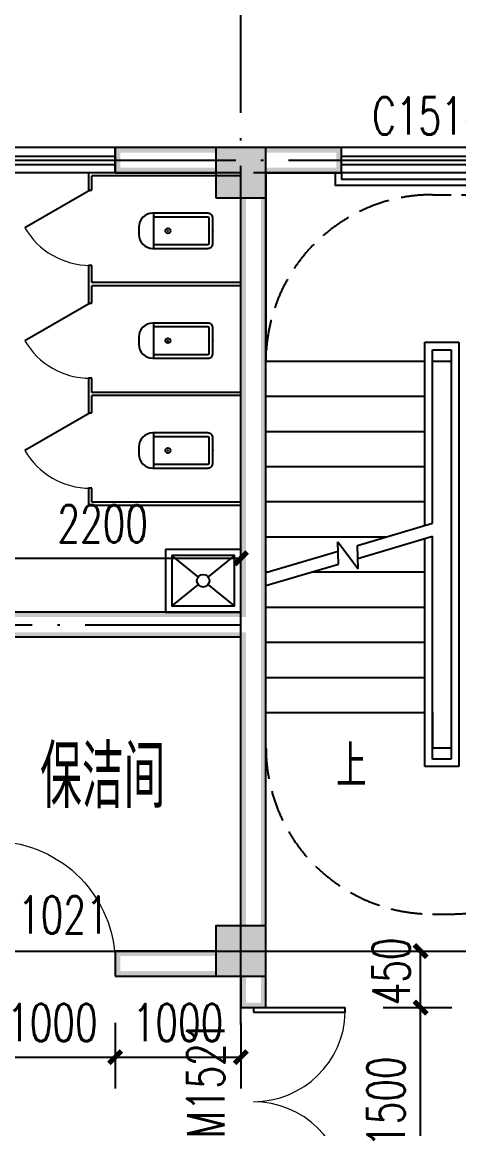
# Model space of a CAD drawing. Extents: x 5904849 to 6011887, y -826029 to -177002.
# Drawn here: x 5940573 to 5944049, y -428259 to -419442 of the extents above; entities that cross this region are included whole.
import ezdxf

# ---------------------------------------------------------------- set-up
doc = ezdxf.new("R2010")
doc.units = 0
doc.header["$LTSCALE"] = 1000
doc.header["$MEASUREMENT"] = 0
doc.linetypes.add('DASH', pattern=[0.35, 0.25, -0.1])
doc.linetypes.add('DOTE', pattern=[2.42, 2, -0.2, 0.02, -0.2])
doc.layers.get('0').update_dxf_attribs({"linetype": 'CONTINUOUS'})
doc.layers.get('Defpoints').update_dxf_attribs({"linetype": 'CONTINUOUS'})
for name, color, linetype in [('COLUMN', 9, 'CONTINUOUS'), ('DIM_SYMB', 3, 'CONTINUOUS'), ('DOTE', 252, 'CONTINUOUS'), ('LATRINE', 6, 'CONTINUOUS'), ('LVTRY', 6, 'CONTINUOUS'), ('PUB_DIM', 3, 'CONTINUOUS'), ('PUB_HATCH', 8, 'CONTINUOUS'), ('PUB_TEXT', 7, 'CONTINUOUS'), ('PUB_WALL', 9, 'CONTINUOUS'), ('STAIR', 5, 'CONTINUOUS'), ('WALL', 2, 'CONTINUOUS'), ('WINDOW', 4, 'CONTINUOUS'), ('WINDOW_TEXT', 7, 'CONTINUOUS')]:
    doc.layers.add(name, color=color, linetype=linetype)
doc.styles.add('_TCH_DIM', font='SIMPLEX', dxfattribs={"bigfont": 'GBCBIG'})
doc.styles.add('_TCH_DIM_T3', font='SIMPLEX', dxfattribs={"width": 0.705882, "bigfont": 'GBCBIG'})
doc.styles.add('_TCH_WINDOW', font='SIMPLEX', dxfattribs={"height": 3.5, "bigfont": 'GBCBIG'})
doc.styles.add('schuco', font='sceie.shx', dxfattribs={"width": 0.7, "bigfont": 'sceic.shx'})
doc.dimstyles.new('_TCH_ARCH&&100', dxfattribs={"dimtxt": 297.5, "dimasz": 100, "dimexe": 250, "dimexo": 300, "dimgap": 126.25, "dimtad": 1, "dimdec": 0, "dimzin": 0, "dimdsep": 46, "dimtxsty": '_TCH_DIM_T3', "dimblk": 'ARCHTICK', "dimcen": 0.09, "dimclrt": 7, "dimazin": 2, "dimtfac": 1, "dimtdec": 0, "dimtix": 1, "dimtmove": 2, "dimatfit": 3, "dimfxl": 0, "dimtolj": 1, "dimtzin": 0, "dimarcsym": 0})

# ---------------------------------------------------------------- blocks, each defined once
blk = doc.blocks.new('_ArchTick')
at = {"color": 0, "linetype": 'ByBlock', "const_width": 0.4}
blk.add_lwpolyline([(-0.5, -0.5), (0.5, 0.5)], dxfattribs=at)
blk = doc.blocks.new('*D165')
at = {"layer": 'Defpoints', "color": 0}
for p in [(5943145.6, -427292.2), (5943744.5, -427292.2), (5943145.6, -428792.2)]:
    blk.add_point(p, dxfattribs=at)
at = {"layer": 'PUB_DIM', "color": 0, "lineweight": -2}
for p, q in [((5943445.6, -427292.2), (5943994.5, -427292.2)), ((5943744.5, -428792.2), (5943744.5, -427292.2)), ((5943445.6, -428792.2), (5943994.5, -428792.2))]:
    blk.add_line(p, q, dxfattribs=at)
at = {"layer": 'PUB_DIM', "color": 0, "lineweight": -2, "xscale": 100, "yscale": 100, "zscale": 100}
for p, rotation in [((5943744.5, -427292.2), 90), ((5943744.5, -428792.2), 270)]:
    blk.add_blockref('_ArchTick', p, dxfattribs=dict(at, rotation=rotation))
at = {"layer": 'PUB_DIM', "color": 7, "insert": (5943469.5, -428042.2), "char_height": 297.5, "attachment_point": 5, "rotation": 90, "style": '_TCH_DIM_T3'}
blk.add_mtext('\\A1;1500', dxfattribs=at)
blk = doc.blocks.new('*D166')
at = {"layer": 'Defpoints', "color": 0}
for p in [(5943145.6, -426842.2), (5943744.5, -426842.2), (5943145.6, -427292.2)]:
    blk.add_point(p, dxfattribs=at)
at = {"layer": 'PUB_DIM', "color": 0, "lineweight": -2}
for p, q in [((5943445.6, -426842.2), (5943994.5, -426842.2)), ((5943744.5, -427292.2), (5943744.5, -426842.2)), ((5943445.6, -427292.2), (5943994.5, -427292.2))]:
    blk.add_line(p, q, dxfattribs=at)
at = {"layer": 'PUB_DIM', "color": 0, "lineweight": -2, "xscale": 100, "yscale": 100, "zscale": 100}
for p, rotation in [((5943744.5, -426842.2), 90), ((5943744.5, -427292.2), 270)]:
    blk.add_blockref('_ArchTick', p, dxfattribs=dict(at, rotation=rotation))
at = {"layer": 'PUB_DIM', "color": 7, "insert": (5943510.2, -427004.3), "char_height": 297.5, "attachment_point": 5, "rotation": 90, "style": '_TCH_DIM_T3'}
blk.add_mtext('\\A1;450', dxfattribs=at)
blk = doc.blocks.new('*D899')
at = {"layer": 'Defpoints', "color": 0}
for p in [(5940314.3, -427113.7), (5941314.3, -427113.7), (5941314.3, -427687.2)]:
    blk.add_point(p, dxfattribs=at)
at = {"layer": 'PUB_DIM', "color": 0, "lineweight": -2}
for p, q in [((5940314.3, -427413.7), (5940314.3, -427937.2)), ((5941314.3, -427413.7), (5941314.3, -427937.2)), ((5940314.3, -427687.2), (5941314.3, -427687.2))]:
    blk.add_line(p, q, dxfattribs=at)
at = {"layer": 'PUB_DIM', "color": 0, "lineweight": -2, "xscale": 100, "yscale": 100, "zscale": 100, "rotation": 180}
blk.add_blockref('_ArchTick', (5940314.3, -427687.2), dxfattribs=at)
at = {"layer": 'PUB_DIM', "color": 0, "lineweight": -2, "xscale": 100, "yscale": 100, "zscale": 100}
blk.add_blockref('_ArchTick', (5941314.3, -427687.2), dxfattribs=at)
at = {"layer": 'PUB_DIM', "color": 7, "insert": (5940814.3, -427412.2), "char_height": 297.5, "attachment_point": 5, "style": '_TCH_DIM_T3'}
blk.add_mtext('\\A1;1000', dxfattribs=at)
blk = doc.blocks.new('*D900')
at = {"layer": 'Defpoints', "color": 0}
for p in [(5941314.3, -427113.7), (5942314.3, -427113.7), (5942314.3, -427687.2)]:
    blk.add_point(p, dxfattribs=at)
at = {"layer": 'PUB_DIM', "color": 0, "lineweight": -2}
for p, q in [((5941314.3, -427413.7), (5941314.3, -427937.2)), ((5942314.3, -427413.7), (5942314.3, -427937.2)), ((5941314.3, -427687.2), (5942314.3, -427687.2))]:
    blk.add_line(p, q, dxfattribs=at)
at = {"layer": 'PUB_DIM', "color": 0, "lineweight": -2, "xscale": 100, "yscale": 100, "zscale": 100, "rotation": 180}
blk.add_blockref('_ArchTick', (5941314.3, -427687.2), dxfattribs=at)
at = {"layer": 'PUB_DIM', "color": 0, "lineweight": -2, "xscale": 100, "yscale": 100, "zscale": 100}
blk.add_blockref('_ArchTick', (5942314.3, -427687.2), dxfattribs=at)
at = {"layer": 'PUB_DIM', "color": 7, "insert": (5941814.3, -427412.2), "char_height": 297.5, "attachment_point": 5, "style": '_TCH_DIM_T3'}
blk.add_mtext('\\A1;1000', dxfattribs=at)
blk = doc.blocks.new('*D967')
at = {"layer": 'Defpoints', "color": 0}
for p in [(5942314.3, -423713.3), (5940114.3, -424242.2), (5942314.3, -424242.2)]:
    blk.add_point(p, dxfattribs=at)
at = {"layer": 'PUB_DIM', "color": 0, "lineweight": -2}
for p, q in [((5940114.3, -423942.2), (5940114.3, -423463.3)), ((5942314.3, -423942.2), (5942314.3, -423463.3)), ((5940114.3, -423713.3), (5942314.3, -423713.3))]:
    blk.add_line(p, q, dxfattribs=at)
at = {"layer": 'PUB_DIM', "color": 0, "lineweight": -2, "xscale": 100, "yscale": 100, "zscale": 100, "rotation": 180}
blk.add_blockref('_ArchTick', (5940114.3, -423713.3), dxfattribs=at)
at = {"layer": 'PUB_DIM', "color": 0, "lineweight": -2, "xscale": 100, "yscale": 100, "zscale": 100}
blk.add_blockref('_ArchTick', (5942314.3, -423713.3), dxfattribs=at)
at = {"layer": 'PUB_DIM', "color": 7, "insert": (5941214.3, -423438.3), "char_height": 297.5, "attachment_point": 5, "style": '_TCH_DIM_T3'}
blk.add_mtext('\\A1;2200', dxfattribs=at)
blk = doc.blocks.new('_FZH')
blk.add_lwpolyline([(-0.5, -0.5), (0.5, -0.5), (0.5, 0.5), (-0.5, 0.5)], close=True)
at = {"layer": 'PUB_HATCH'}
blk.add_solid([(-0.5, -0.5), (0.5, -0.5), (-0.5, 0.5), (0.5, 0.5)], dxfattribs=at)
blk = doc.blocks.new('$DorLib2D$00000001')
for p, q in [((0.45, 0.975), (0.5, 0.975)), ((0.45, 0), (0.45, 0.975)), ((0.5, 0), (0.5, 0.975)), ((0.5, 0), (0.45, 0))]:
    blk.add_line(p, q)
at = {"lineweight": 13}
blk.add_arc((0.475, 0), 0.975, 91.46928, 180, dxfattribs=at)
blk = doc.blocks.new('$DorLib2D$00000002')
for p, q in [((-0.5, 0), (-0.5, 0.4875)), ((-0.475, 0.4875), (-0.5, 0.4875)), ((-0.475, 0), (-0.475, 0.4875)), ((0.475, 0), (0.475, 0.4875)), ((0.475, 0.4875), (0.5, 0.4875)), ((0.5, 0), (0.5, 0.4875)), ((-0.5, 0), (-0.475, 0)), ((0.5, 0), (0.475, 0))]:
    blk.add_line(p, q)
at = {"lineweight": 13}
for centre, start, end in [((-0.4875, 0), 0, 88.53072), ((0.4875, 0), 91.46928, 180)]:
    blk.add_arc(centre, 0.4875, start, end, dxfattribs=at)
blk = doc.blocks.new('$WINLIB2D$00000001')
at = {"color": 0}
for points in [[(-0.5, 0.5), (-0.5, -0.5)], [(-0.5, 0.5), (0.5, 0.5)], [(0.5, -0.5), (0.5, 0.5)], [(0.5, 0.1667), (-0.5, 0.1667)], [(0.5, -0.1667), (-0.5, -0.1667)], [(-0.5, -0.5), (0.5, -0.5)]]:
    blk.add_lwpolyline(points, dxfattribs=at)
blk = doc.blocks.new('$TCHSYS$WIN2D')
for p, q in [((-0.5, 0.5), (0.5, 0.5)), ((-0.5, 0.5), (-0.5, -0.5)), ((0.5, 0.5), (0.5, -0.5)), ((0.5, 0.1667), (-0.5, 0.1667)), ((0.5, -0.1667), (-0.5, -0.1667)), ((-0.5, -0.5), (0.5, -0.5))]:
    blk.add_line(p, q)
blk = doc.blocks.new('_LV12')
for p, q in [((-250, -50), (-39, -218.8)), ((39, -218.8), (250, -50)), ((-250, -450), (-39, -281.2)), ((39, -281.2), (250, -450))]:
    blk.add_line(p, q)
for points in [[(300, -500), (300, 0), (-300, 0), (-300, -500)], [(250, -450), (250, -50), (-250, -50), (-250, -450)]]:
    blk.add_lwpolyline(points, close=True)
blk.add_circle((0, -250), 50)
blk = doc.blocks.new('$lvtry$00000200')
at = {"color": 0}
for p, q in [((-109.8, -40), (-109.8, -469.7)), ((99.8, -30), (-99.8, -30)), ((109.8, -469.7), (109.8, -40))]:
    blk.add_line(p, q, dxfattribs=at)
blk.add_lwpolyline([(99.8, 0), (-99.8, 0, 0.414214), (-139.8, -40), (-139.8, -479.7, 0.414214), (-29.8, -589.7), (29.8, -589.7, 0.414214), (139.8, -479.7), (139.8, -40, 0.414214)], format="xyb", close=True, dxfattribs=at)
blk.add_lwpolyline([(139.8, -469.7), (-139.8, -469.7)], dxfattribs=at)
blk.add_circle((0, -358.6), 20, dxfattribs=at)
for centre, start, end in [((-99.8, -40), 90, 180), ((99.8, -40), 0, 90)]:
    blk.add_arc(centre, 10, start, end, dxfattribs=at)
for p in [(0, 0), (0, -358.6)]:
    blk.add_point(p, dxfattribs=at)
blk = doc.blocks.new('$TCHSYS$APDOOR2D')
blk.add_line((0.5, 0), (0, 0.866))
at = {"lineweight": 13}
blk.add_arc((0.5, 0), 1, 120, 180, dxfattribs=at)

msp = doc.modelspace()

# ---------------------------------------------------------------- hatches: boundary and pattern name
at = {"layer": 'PUB_WALL', "linetype": 'ByBlock'}
for points in [[(5942114.3, -420482.2), (5942114.3, -420442.2), (5941314.3, -420442.2), (5941354.3, -420482.2)], [(5941314.3, -420442.2), (5941314.3, -420642.2), (5941354.3, -420602.2), (5941354.3, -420482.2)], [(5942514.3, -420442.2), (5942114.3, -420442.2), (5942154.3, -420482.2), (5942474.3, -420482.2)], [(5942114.3, -420442.2), (5942114.3, -420842.2), (5942154.3, -420802.2), (5942154.3, -420482.2)], [(5942514.3, -420842.2), (5942514.3, -420442.2), (5942474.3, -420482.2), (5942474.3, -420802.2)], [(5942514.3, -420442.2), (5942514.3, -420482.2), (5943074.3, -420482.2), (5943114.3, -420442.2)], [(5943114.3, -420642.2), (5943114.3, -420442.2), (5943074.3, -420482.2), (5943074.3, -420602.2)], [(5942114.3, -420642.2), (5942114.3, -420602.2), (5941354.3, -420602.2), (5941314.3, -420642.2)], [(5942514.3, -420602.2), (5942514.3, -420642.2), (5943114.3, -420642.2), (5943074.3, -420602.2)], [(5942114.3, -420842.2), (5942514.3, -420842.2), (5942474.3, -420802.2), (5942154.3, -420802.2)], [(5942354.3, -420842.2), (5942314.3, -420842.2), (5942314.3, -424142.2), (5942354.3, -424182.2)], [(5942514.3, -420842.2), (5942474.3, -420842.2), (5942474.3, -424242.2), (5942514.3, -424242.2)], [(5942314.3, -424142.2), (5940114.3, -424142.2), (5940114.3, -424182.2), (5942354.3, -424182.2)], [(5942314.3, -424342.2), (5940214.3, -424342.2), (5940174.3, -424302.2), (5942354.3, -424302.2)], [(5942314.3, -426642.2), (5942354.3, -426642.2), (5942354.3, -424302.2), (5942314.3, -424342.2)], [(5942474.3, -426642.2), (5942514.3, -426642.2), (5942514.3, -424242.2), (5942474.3, -424242.2)], [(5942514.3, -426642.2), (5942114.3, -426642.2), (5942154.3, -426682.2), (5942474.3, -426682.2)], [(5942114.3, -426642.2), (5942114.3, -427042.2), (5942154.3, -427002.2), (5942154.3, -426682.2)], [(5942514.3, -427042.2), (5942514.3, -426642.2), (5942474.3, -426682.2), (5942474.3, -427002.2)], [(5942114.3, -426882.2), (5942114.3, -426842.2), (5941314.3, -426842.2), (5941354.3, -426882.2)], [(5941314.3, -426842.2), (5941314.3, -427042.2), (5941354.3, -427002.2), (5941354.3, -426882.2)], [(5942114.3, -427042.2), (5942114.3, -427002.2), (5941354.3, -427002.2), (5941314.3, -427042.2)], [(5942114.3, -427042.2), (5942514.3, -427042.2), (5942474.3, -427002.2), (5942154.3, -427002.2)], [(5942354.3, -427042.2), (5942314.3, -427042.2), (5942314.3, -427292.2), (5942354.3, -427252.2)], [(5942514.3, -427042.2), (5942474.3, -427042.2), (5942474.3, -427252.2), (5942514.3, -427292.2)], [(5942314.3, -427292.2), (5942514.3, -427292.2), (5942474.3, -427252.2), (5942354.3, -427252.2)]]:
    msp.add_hatch(color=256, dxfattribs=at).paths.add_polyline_path(points)

# ---------------------------------------------------------------- linework, layer by layer
at = {"color": 0, "linetype": 'DASH'}
for p, q in [((5943839.3, -420817.2), (5943989.3, -420817.2)), ((5943839.3, -426547.3), (5943989.3, -426547.3))]:
    msp.add_line(p, q, dxfattribs=at)
at = {"color": 0}
for points in [[(5943064.3, -420642.2), (5943064.3, -420742.2), (5944664.3, -420742.2), (5944664.3, -420642.2)], [(5943114.3, -420642.2), (5943114.3, -420692.2), (5944614.3, -420692.2), (5944614.3, -420642.2)]]:
    msp.add_lwpolyline(points, dxfattribs=at)
at = {"color": 0, "linetype": 'DASH'}
for centre, start, end in [((5943839.3, -422142.2), 90, 180), ((5943989.3, -422142.2), 360, 90), ((5943839.3, -425222.2), 180, 270), ((5943989.3, -425222.2), 270, 0)]:
    msp.add_arc(centre, 1325, start, end, dxfattribs=at)
at = {"layer": 'DIM_SYMB', "color": 0}
for points in [[(5944651.8, -425362.2, 0, 0, 0), (5944651.8, -421392.2, 0, 0, 0), (5943176.8, -421392.2, 0, 0, 0), (5943176.8, -423242.2, 80, 0, 0), (5943176.8, -423542.2, 0, 0, 0)], [(5943176.8, -425082.2, 0, 0, 0), (5943176.8, -424122.2, 80, 0, 0), (5943176.8, -423822.2, 0, 0, 0)]]:
    msp.add_lwpolyline(points, format="xyseb", dxfattribs=at)
at = {"layer": 'DOTE', "linetype": 'DOTE'}
for p, q in [((5942314.3, -427426), (5942314.3, -418042.2)), ((5920914.3, -420542.2), (5947914.3, -420542.2)), ((5933814.3, -424242.2), (5942314.3, -424242.2)), ((5920914.3, -426842.2), (5947914.3, -426842.2)), ((5922514.3, -426842.2), (5946314.3, -426842.2))]:
    msp.add_line(p, q, dxfattribs=at)
at = {"layer": 'LATRINE'}
for p, q in [((5942314.3, -420642.2), (5941101.8, -420642.2)), ((5941101.8, -420642.2), (5941101.8, -420779.7)), ((5942314.3, -420667.2), (5941126.8, -420667.2)), ((5941126.8, -420779.7), (5941126.8, -420667.2)), ((5942314.3, -420667.2), (5942314.3, -420642.2)), ((5941101.8, -420779.7), (5941126.8, -420779.7)), ((5941101.8, -421379.7), (5941101.8, -421529.7)), ((5941126.8, -421379.7), (5941101.8, -421379.7)), ((5941126.8, -421517.2), (5941126.8, -421379.7)), ((5941101.8, -421529.7), (5941101.8, -421679.7)), ((5942314.3, -421517.2), (5941126.8, -421517.2)), ((5941126.8, -421679.7), (5941126.8, -421542.2)), ((5942314.3, -421542.2), (5941126.8, -421542.2)), ((5942314.3, -421542.2), (5942314.3, -421517.2)), ((5941101.8, -421679.7), (5941126.8, -421679.7)), ((5941101.8, -422279.7), (5941101.8, -422404.7)), ((5941126.8, -422279.7), (5941101.8, -422279.7)), ((5941126.8, -422392.2), (5941126.8, -422279.7)), ((5941101.8, -422404.7), (5941101.8, -422554.7)), ((5942314.3, -422392.2), (5941126.8, -422392.2)), ((5941126.8, -422554.7), (5941126.8, -422417.2)), ((5942314.3, -422417.2), (5941126.8, -422417.2)), ((5942314.3, -422417.2), (5942314.3, -422392.2)), ((5941101.8, -422554.7), (5941126.8, -422554.7)), ((5941101.8, -423154.7), (5941101.8, -423292.2)), ((5941126.8, -423154.7), (5941101.8, -423154.7)), ((5941126.8, -423267.2), (5941126.8, -423154.7)), ((5942314.3, -423267.2), (5941126.8, -423267.2)), ((5942314.3, -423292.2), (5942314.3, -423267.2)), ((5942314.3, -423292.2), (5941101.8, -423292.2))]:
    msp.add_line(p, q, dxfattribs=at)
at = {"layer": 'STAIR', "linetype": 'ByBlock'}
msp.add_line((5945114.3, -420642.2), (5942414.3, -420642.2), dxfattribs=at)
at = {"layer": 'STAIR', "color": 0}
for p, q in [((5945114.3, -420642.2), (5942514.3, -420642.2)), ((5942514.3, -420642.2), (5942514.3, -422142.2)), ((5943779.3, -423451.6), (5943779.3, -421992.2)), ((5943779.3, -421992.2), (5944049.3, -421992.2)), ((5944049.3, -421992.2), (5944049.3, -425372.2)), ((5943839.3, -423433.8), (5943839.3, -422052.2)), ((5943839.3, -422052.2), (5943989.3, -422052.2)), ((5943989.3, -422052.2), (5943989.3, -425312.2)), ((5942514.3, -423826.4), (5942514.3, -422142.2)), ((5942514.3, -422142.2), (5943779.3, -422142.2)), ((5942514.3, -422142.2), (5943779.3, -422142.2)), ((5943839.3, -423433.8), (5943839.3, -422142.2)), ((5943839.3, -422142.2), (5943989.3, -422142.2)), ((5943989.3, -422142.2), (5943989.3, -425222.2)), ((5942514.3, -422422.2), (5943779.3, -422422.2)), ((5942514.3, -422702.2), (5943779.3, -422702.2)), ((5942514.3, -422982.2), (5943779.3, -422982.2)), ((5942514.3, -423262.2), (5943779.3, -423262.2)), ((5943242.4, -423610.6), (5943839.3, -423433.8)), ((5942514.3, -423542.2), (5943473.3, -423542.2)), ((5943092, -423759.5), (5943087.3, -423581.1)), ((5943087.3, -423581.1), (5943247.3, -423797.3)), ((5943247.3, -423797.3), (5943242.4, -423610.6)), ((5943245.2, -423714.1), (5943839.3, -423538.1)), ((5943779.3, -425372.2), (5943779.3, -423555.9)), ((5943839.3, -424942.2), (5943839.3, -423538.1)), ((5943839.3, -425312.2), (5943839.3, -423538.1)), ((5942514.3, -423826.4), (5943089.3, -423656)), ((5942514.3, -423930.7), (5943092, -423759.5)), ((5942514.3, -423822.2), (5942528.2, -423822.2)), ((5942880.3, -423822.2), (5943779.3, -423822.2)), ((5942514.3, -424942.2), (5942514.3, -423930.7)), ((5942514.3, -424102.2), (5943779.3, -424102.2)), ((5942514.3, -424382.2), (5943779.3, -424382.2)), ((5942514.3, -424662.2), (5943779.3, -424662.2)), ((5942514.3, -424942.2), (5943779.3, -424942.2)), ((5943839.3, -424942.2), (5943839.3, -425222.2)), ((5943839.3, -425222.2), (5943989.3, -425222.2)), ((5944049.3, -425372.2), (5943779.3, -425372.2)), ((5943989.3, -425312.2), (5943839.3, -425312.2))]:
    msp.add_line(p, q, dxfattribs=at)
at = {"layer": 'WALL', "linetype": 'ByBlock'}
for p, q in [((5942114.3, -420442.2), (5941314.3, -420442.2)), ((5941314.3, -420442.2), (5941314.3, -420642.2)), ((5943114.3, -420442.2), (5942514.3, -420442.2)), ((5943114.3, -420642.2), (5943114.3, -420442.2)), ((5941314.3, -420642.2), (5942114.3, -420642.2)), ((5942514.3, -420642.2), (5943114.3, -420642.2)), ((5942314.3, -424142.2), (5942314.3, -420842.2)), ((5942514.3, -424242.2), (5942514.3, -420842.2)), ((5942314.3, -424142.2), (5940114.3, -424142.2)), ((5942514.3, -426642.2), (5942514.3, -424242.2)), ((5942314.3, -424342.2), (5940214.3, -424342.2)), ((5942314.3, -426642.2), (5942314.3, -424342.2)), ((5942114.3, -426842.2), (5941314.3, -426842.2)), ((5941314.3, -426842.2), (5941314.3, -427042.2)), ((5941314.3, -427042.2), (5942114.3, -427042.2)), ((5942314.3, -427042.2), (5942314.3, -427292.2)), ((5942514.3, -427292.2), (5942514.3, -427042.2)), ((5942314.3, -427292.2), (5942514.3, -427292.2))]:
    msp.add_line(p, q, dxfattribs=at)

# ---------------------------------------------------------------- block references
at = {"layer": 'COLUMN', "linetype": 'ByBlock', "xscale": 400, "yscale": 400, "zscale": 400}
for p in [(5942314.3, -420642.2), (5942314.3, -426842.2)]:
    msp.add_blockref('_FZH', p, dxfattribs=at)
at = {"layer": 'LATRINE', "xscale": -600, "yscale": -600, "zscale": 25, "rotation": 270}
for p in [(5941114.3, -421079.7), (5941114.3, -421979.7), (5941114.3, -422854.7)]:
    msp.add_blockref('$TCHSYS$APDOOR2D', p, dxfattribs=at)
at = {"layer": 'LVTRY'}
for name, p, rotation in [('$lvtry$00000200', (5942092.2, -421104.7), 270.0000000000845), ('$lvtry$00000200', (5942092.2, -421979.7), 270.0000000000845), ('$lvtry$00000200', (5942092.2, -422854.7), 270.0000000000845), ('_LV12', (5942014.3, -424142.2), 180)]:
    msp.add_blockref(name, p, dxfattribs=dict(at, rotation=rotation))
at = {"layer": 'WINDOW', "linetype": 'ByBlock'}
ref = msp.add_blockref('$WINLIB2D$00000001', (5940114.3, -420542.2), dxfattribs=dict(at, xscale=-2400, yscale=-200.0000044407789, zscale=-2400, rotation=7.231636517787889e-09))
ref.add_attrib('A', 'C2414', (5939586.8, -420338.3), dxfattribs={"layer": 'WINDOW_TEXT', "linetype": 'ByBlock', "height": 297.5, "rotation": 0, "style": '_TCH_WINDOW', "width": 0.705882})
ref = msp.add_blockref('$TCHSYS$WIN2D', (5943864.3, -420542.2), dxfattribs=dict(at, xscale=-1500, yscale=-200.000005539041, zscale=-1500, rotation=6.713569886162655e-08))
ref.add_attrib('A', 'C1514', (5943359.8, -420338.3), dxfattribs={"layer": 'WINDOW_TEXT', "linetype": 'ByBlock', "height": 297.5, "rotation": 0, "style": '_TCH_WINDOW', "width": 0.705882})
ref = msp.add_blockref('$DorLib2D$00000001', (5940814.3, -426942.2), dxfattribs=dict(at, xscale=1000, yscale=-1000, zscale=1000, rotation=179.9999999826926))
ref.add_attrib('A', 'M1021', (5940325.6, -426703.3), dxfattribs={"layer": 'WINDOW_TEXT', "linetype": 'ByBlock', "height": 297.5, "rotation": 360, "style": '_TCH_WINDOW', "width": 0.705882})
at = {"layer": 'WINDOW', "color": 0}
ref = msp.add_blockref('$DorLib2D$00000002', (5942414.3, -428042.2), dxfattribs=dict(at, xscale=-1500, yscale=-1500, zscale=-1500, rotation=90.00000000771509))
ref.add_attrib('A', 'YFM1521', (5942183.2, -428657.2), dxfattribs={"layer": 'WINDOW_TEXT', "color": 0, "height": 297.5, "rotation": 90, "style": '_TCH_WINDOW', "width": 0.705882})

# ---------------------------------------------------------------- texts
at = {"style": 'schuco', "width": 0.7}
msp.add_text('保洁间', height=500, dxfattribs=at).set_placement((5940716.2, -425703.8))
at = {"layer": 'PUB_TEXT', "color": 0, "style": '_TCH_DIM'}
msp.add_text('上', height=337.6, dxfattribs=at).set_placement((5943072.5, -425537.2))

# ---------------------------------------------------------------- dimensions: what is measured, and where the dimension line sits
at = {"layer": 'PUB_DIM', "color": 0}
for p1, p2, distance, picture, middle in [((5940114.3, -424242.2), (5942314.3, -424242.2), 528.9, '*D967', (5941214.3, -423438.3)), ((5940314.3, -427113.7), (5941314.3, -427113.7), -573.5, '*D899', (5940814.3, -427412.2)), ((5941314.3, -427113.7), (5942314.3, -427113.7), -573.5, '*D900', (5941814.3, -427412.2)), ((5943145.6, -428792.2), (5943145.6, -427292.2), -598.9, '*D165', (5943469.5, -428042.2))]:
    dim = msp.add_aligned_dim(p1=p1, p2=p2, distance=distance, dimstyle='_TCH_ARCH&&100', dxfattribs=at)
    dim.commit()
    dim.dimension.update_dxf_attribs({"geometry": picture, "text_midpoint": middle})
dim = msp.add_linear_dim(base=(5943744.5, -426842.2), p1=(5943145.6, -427292.2), p2=(5943145.6, -426842.2), angle=90, dimstyle='_TCH_ARCH&&100', dxfattribs=at)
dim.commit()
dim.dimension.update_dxf_attribs({"geometry": '*D166', "text_midpoint": (5943510.2, -427004.3), "dimtype": 129})

doc.saveas('drawing.dxf')
